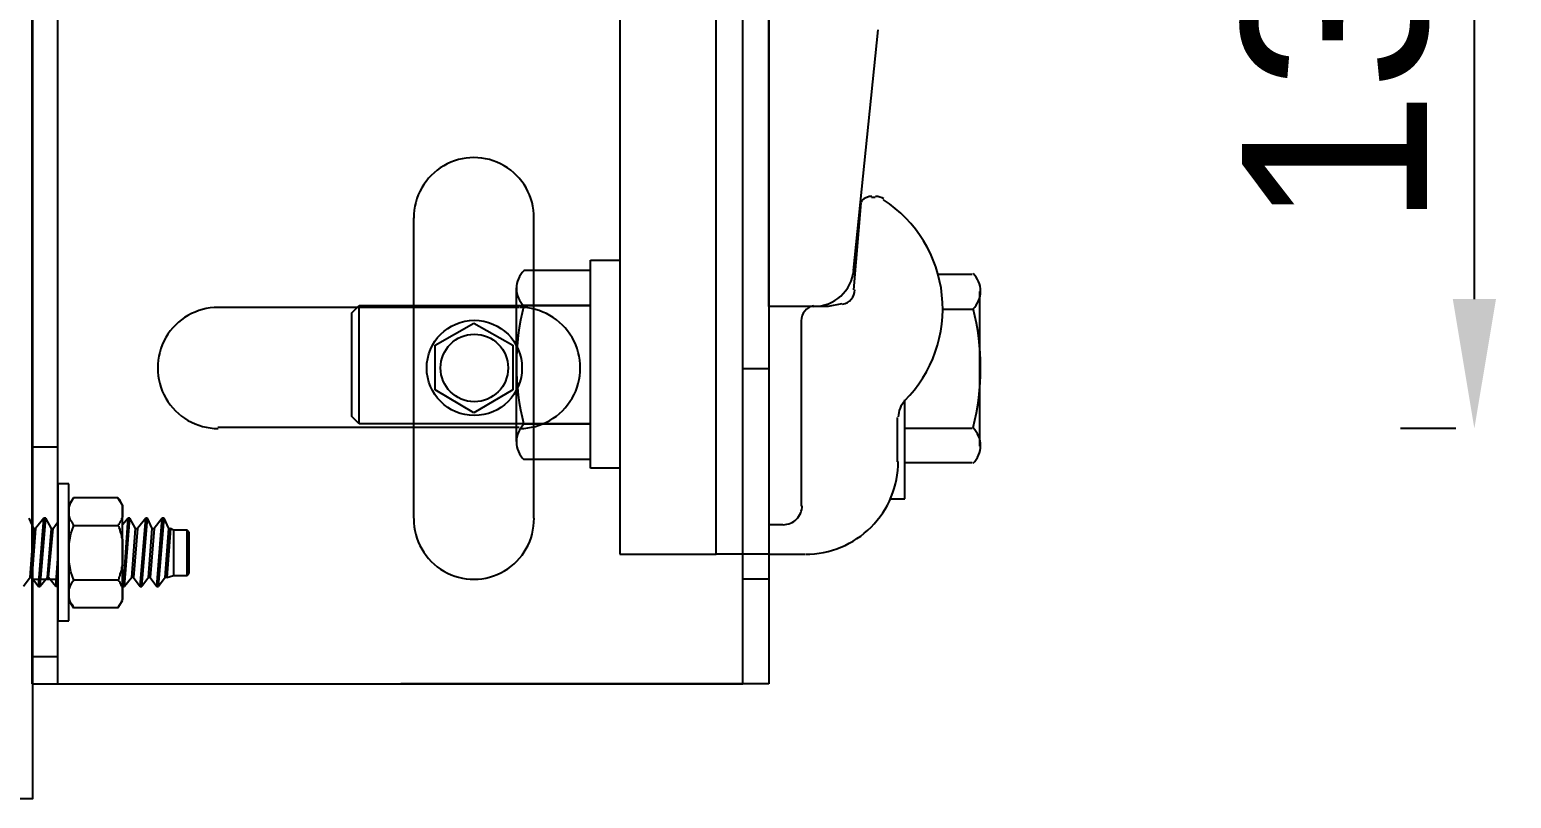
# Model space of a CAD drawing. Header units: millimetres. Extents: x -665 to 1025160, y -28012 to 4210.
# Drawn here: x 1004051.7 to 1004252, y 360 to 463.9 of the extents above; entities that cross this region are included whole.
import ezdxf

# ---------------------------------------------------------------- set-up
doc = ezdxf.new("R2010")
doc.units = ezdxf.units.MM
for name, color, linetype in [('A-DIMS', 7, 'Continuous'), ('A-WALL', 7, 'Continuous'), ('PDF_0', 7, 'Continuous'), ('PDF_001', 7, 'Continuous'), ('PDF_gide rail', 7, 'Continuous'), ('PDF_SAS_STB_Side', 7, 'Continuous')]:
    doc.layers.add(name, color=color, linetype=linetype)
doc.dimstyles.new('ISO-25', dxfattribs={"dimtxt": 2.5, "dimasz": 2.5, "dimexe": 1.25, "dimexo": 0.625, "dimtad": 1, "dimtxsty": 'Standard', "dimcen": 2.5, "dimadec": 0, "dimazin": 0, "dimtfac": 1, "dimtmove": 0, "dimatfit": 3, "dimfxl": 1, "dimarcsym": 0})

# ---------------------------------------------------------------- blocks, each defined once
blk = doc.blocks.new('*D88')
at = {"layer": 'A-DIMS', "color": 0, "lineweight": -2, "transparency": 16777216}
for p, q in [((1004244.5, 540), (1004237, 540)), ((1004247, 427.5), (1004247, 522.5)), ((1004244.5, 410), (1004237, 410))]:
    blk.add_line(p, q, dxfattribs=at)
at = {"layer": 'A-DIMS', "color": 0, "transparency": 16777216}
for points in [[(1004244.08, 522.5), (1004249.92, 522.5), (1004247, 540)], [(1004244.08, 427.5), (1004249.92, 427.5), (1004247, 410)]]:
    blk.add_solid(points, dxfattribs=at)
at = {"layer": 'Defpoints', "color": 0, "transparency": 16777216}
for p in [(1004247, 540), (1004252, 540), (1004252, 410)]:
    blk.add_point(p, dxfattribs=at)
at = {"layer": 'A-DIMS', "color": 0, "transparency": 16777216, "insert": (1004228.25, 465), "char_height": 25, "attachment_point": 5, "rotation": 90}
blk.add_mtext('130', dxfattribs=at)

msp = doc.modelspace()

# ---------------------------------------------------------------- linework, layer by layer
at = {"layer": 'A-WALL'}
msp.add_lwpolyline([(1003872.125, 360), (1004052.125, 360), (1004052.125, 590), (1003872.125, 590)], close=True, dxfattribs=at)
at = {"layer": 'PDF_0', "lineweight": 25, "transparency": 33554666}
for p, q in [((1004052.005, 574.625), (1004052.005, 375.5)), ((1004052.005, 574.625), (1004052.005, 375.5)), ((1004052.005, 574.625), (1004052.005, 375.5)), ((1004052.005, 574.625), (1004052.005, 375.5)), ((1004055.505, 375.5), (1004055.505, 574.625)), ((1004055.505, 375.5), (1004055.505, 574.625)), ((1004055.505, 375.5), (1004055.505, 574.625)), ((1004148.125, 375.5), (1004148.125, 574.625)), ((1004148.125, 375.5), (1004148.125, 574.625)), ((1004148.125, 375.5), (1004148.125, 574.625)), ((1004148.125, 375.5), (1004148.125, 574.625)), ((1004151.625, 574.625), (1004151.625, 375.5)), ((1004151.625, 574.625), (1004151.625, 375.5)), ((1004151.625, 574.625), (1004151.625, 375.5)), ((1004151.625, 574.625), (1004151.625, 375.5)), ((1004131.5, 557), (1004131.5, 393)), ((1004131.5, 557), (1004131.5, 393)), ((1004144.5, 393), (1004144.5, 557)), ((1004144.5, 393), (1004144.5, 557)), ((1004144.5, 393), (1004144.5, 557)), ((1004144.5, 393), (1004144.5, 557)), ((1004151.625, 557), (1004151.625, 393)), ((1004151.625, 557), (1004151.625, 393)), ((1004166, 441.25), (1004165.5, 441.25)), ((1004166, 441.25), (1004165.5, 441.25)), ((1004163.125, 428.75), (1004164.125, 440.5)), ((1004163.125, 428.75), (1004164.125, 440.5)), ((1004103.625, 397.875), (1004103.625, 438.5)), ((1004103.625, 397.875), (1004103.625, 438.5)), ((1004119.875, 397.875), (1004119.875, 438.5)), ((1004119.875, 397.875), (1004119.875, 438.5)), ((1004127.5, 404.625), (1004127.5, 432.75)), ((1004127.5, 432.75), (1004131.5, 432.75)), ((1004127.5, 404.625), (1004127.5, 432.75)), ((1004127.5, 432.75), (1004131.5, 432.75)), ((1004131.5, 432.75), (1004131.5, 404.625)), ((1004131.5, 432.75), (1004131.5, 404.625)), ((1004127.5, 431.375), (1004118.5, 431.375)), ((1004127.5, 431.375), (1004118.5, 431.375)), ((1004174.5, 430.875), (1004179.125, 430.875)), ((1004174.5, 430.875), (1004179.125, 430.875)), ((1004117.5, 408.25), (1004117.5, 429)), ((1004117.5, 408.25), (1004117.5, 429)), ((1004161.5, 426.875), (1004159.625, 426.5)), ((1004161.5, 426.875), (1004159.625, 426.5)), ((1004180.125, 407.625), (1004180.125, 428.5)), ((1004180.125, 407.625), (1004180.125, 428.5)), ((1004117.875, 426.375), (1004077.13, 426.375)), ((1004117.875, 426.375), (1004077.13, 426.375)), ((1004095.255, 425.625), (1004096.255, 426.625)), ((1004095.255, 425.625), (1004096.255, 426.625)), ((1004095.255, 411.625), (1004095.255, 425.625)), ((1004095.255, 411.625), (1004095.255, 425.625)), ((1004096.255, 426.625), (1004127.5, 426.625)), ((1004096.255, 410.625), (1004096.255, 426.625)), ((1004096.255, 426.625), (1004127.5, 426.625)), ((1004096.255, 410.625), (1004096.255, 426.625)), ((1004127.5, 426.625), (1004118.5, 426.625)), ((1004127.5, 426.625), (1004118.5, 426.625)), ((1004159.625, 426.5), (1004157.625, 426.5)), ((1004159.625, 426.5), (1004157.625, 426.5)), ((1004175.125, 426.125), (1004179.125, 426.125)), ((1004175.125, 426.125), (1004179.125, 426.125)), ((1004156, 424.5), (1004156, 399.5)), ((1004156, 424.5), (1004156, 399.5)), ((1004052.005, 418.125), (1004052.005, 389.625)), ((1004052.005, 418.125), (1004052.005, 389.625)), ((1004052.005, 418.125), (1004052.005, 389.625)), ((1004052.005, 418.125), (1004052.005, 389.625)), ((1004055.505, 389.625), (1004055.505, 418.125)), ((1004055.505, 389.625), (1004055.505, 418.125)), ((1004055.505, 389.625), (1004055.505, 418.125)), ((1004055.505, 389.625), (1004055.505, 418.125)), ((1004148.125, 389.625), (1004148.125, 418.125)), ((1004148.125, 418.125), (1004151.625, 418.125)), ((1004148.125, 389.625), (1004148.125, 418.125)), ((1004148.125, 418.125), (1004151.625, 418.125)), ((1004148.125, 389.625), (1004148.125, 418.125)), ((1004148.125, 418.125), (1004151.625, 418.125)), ((1004148.125, 389.625), (1004148.125, 418.125)), ((1004148.125, 418.125), (1004151.625, 418.125)), ((1004151.625, 418.125), (1004151.625, 389.625)), ((1004151.625, 418.125), (1004151.625, 389.625)), ((1004151.625, 418.125), (1004151.625, 389.625)), ((1004151.625, 418.125), (1004151.625, 389.625)), ((1004170, 400.5), (1004170, 413.875)), ((1004170, 400.5), (1004170, 413.875)), ((1004096.255, 410.625), (1004095.255, 411.625)), ((1004096.255, 410.625), (1004095.255, 411.625)), ((1004169, 405.5), (1004169, 411.5)), ((1004169, 405.5), (1004169, 411.5)), ((1004117.875, 410.125), (1004077.13, 410.125)), ((1004117.875, 410.125), (1004077.13, 410.125)), ((1004127.5, 410.625), (1004096.255, 410.625)), ((1004127.5, 410.625), (1004096.255, 410.625)), ((1004118.5, 410.625), (1004127.5, 410.625)), ((1004118.5, 410.625), (1004127.5, 410.625)), ((1004179.125, 410), (1004170, 410)), ((1004179.125, 410), (1004170, 410)), ((1004052.005, 407.5), (1004055.505, 407.5)), ((1004118.5, 405.875), (1004127.5, 405.875)), ((1004118.5, 405.875), (1004127.5, 405.875)), ((1004131.5, 404.625), (1004127.5, 404.625)), ((1004131.5, 404.625), (1004127.5, 404.625)), ((1004179.125, 405.375), (1004170, 405.375)), ((1004179.125, 405.375), (1004170, 405.375)), ((1004168, 400.5), (1004170, 400.5)), ((1004168, 400.5), (1004170, 400.5)), ((1004153.5, 397), (1004151.625, 397)), ((1004153.5, 397), (1004151.625, 397)), ((1004131.5, 393), (1004144.5, 393)), ((1004131.5, 393), (1004144.5, 393)), ((1004151.625, 393), (1004144.5, 393)), ((1004151.625, 393), (1004144.5, 393)), ((1004151.625, 393), (1004156.5, 393)), ((1004151.625, 393), (1004156.5, 393)), ((1004155, 393), (1004155, 393)), ((1004155, 393), (1004155, 393)), ((1004052.005, 389.625), (1004055.505, 389.625)), ((1004052.005, 389.625), (1004055.505, 389.625)), ((1004052.005, 389.625), (1004055.505, 389.625)), ((1004052.005, 389.625), (1004055.505, 389.625)), ((1004151.625, 389.625), (1004148.125, 389.625)), ((1004151.625, 389.625), (1004148.125, 389.625)), ((1004151.625, 389.625), (1004148.125, 389.625)), ((1004151.625, 389.625), (1004148.125, 389.625)), ((1004055.505, 379.125), (1004052.005, 379.125)), ((1004052.005, 375.5), (1004101.875, 375.5)), ((1004052.005, 375.5), (1004101.875, 375.5)), ((1004052.005, 375.5), (1004101.875, 375.5)), ((1004052.005, 375.5), (1004101.875, 375.5)), ((1004076.88, 375.5), (1004148.125, 375.5)), ((1004076.88, 375.5), (1004148.125, 375.5)), ((1004151.625, 375.5), (1004101.875, 375.5)), ((1004151.625, 375.5), (1004101.875, 375.5)), ((1004151.625, 375.5), (1004101.875, 375.5)), ((1004151.625, 375.5), (1004101.875, 375.5))]:
    msp.add_line(p, q, dxfattribs=at)
msp.add_circle((1004111.812, 418.188), 6.438, dxfattribs=at)
msp.add_circle((1004111.812, 418.188), 6.438, dxfattribs=at)
for centre, radius, start, end in [((1004111.75, 438.5), 8.125, 359.55888, 180.44112), ((1004164.438, 440.562), 0.313, 130.3407, 175.24231), ((1004164.438, 440.562), 0.313, 130.3407, 175.24231), ((1004165.562, 439.313), 2.062, 89.99935, 130.30701), ((1004165.562, 439.313), 2.062, 89.99935, 130.30701), ((1004166.062, 439.312), 2.063, 57.0021, 89.99526), ((1004166.062, 439.312), 2.063, 57.0021, 89.99526), ((1004157.563, 426.188), 17.562, 315.01616, 57.00278), ((1004157.563, 426.188), 17.562, 315.01616, 57.00278), ((1004120.813, 428.937), 3.313, 133.89804, 226.10196), ((1004120.813, 428.937), 3.313, 133.89804, 226.10196), ((1004176.937, 428.562), 3.313, 313.89804, 46.10196), ((1004176.937, 428.562), 3.313, 313.89804, 46.10196), ((1004161.188, 428.812), 2.062, 281.30784, 357.96032), ((1004161.188, 428.812), 2.062, 281.30784, 357.96032), ((1004077.192, 418.188), 8.187, 89.99961, 270.00039), ((1004077.192, 418.188), 8.187, 89.99961, 270.00039), ((1004150.218, 418.582), 32.722, 165.77081, 194.26912), ((1004150.218, 418.582), 32.722, 165.77081, 194.26912), ((1004117.938, 418.187), 8.187, 269.99961, 90.00039), ((1004117.938, 418.187), 8.187, 269.99961, 90.00039), ((1004158.062, 424.562), 2.062, 101.30903, 179.99924), ((1004158.062, 424.562), 2.062, 101.30903, 179.99924), ((1004147.562, 418.187), 32.688, 345.75084, 14.24916), ((1004147.562, 418.187), 32.688, 345.75084, 14.24916), ((1004172.187, 411.563), 3.062, 135.0145, 180.00111), ((1004172.187, 411.563), 3.062, 135.0145, 180.00111), ((1004120.813, 408.187), 3.313, 133.89804, 226.10196), ((1004120.813, 408.187), 3.313, 133.89804, 226.10196), ((1004176.937, 407.687), 3.313, 313.89804, 46.10196), ((1004176.937, 407.687), 3.313, 313.89804, 46.10196), ((1004156.563, 405.562), 12.562, 269.99972, 0.00028), ((1004156.563, 405.562), 12.562, 269.99972, 0.00028), ((1004153.563, 399.562), 2.562, 269.99942, 0.00058), ((1004153.563, 399.562), 2.562, 269.99942, 0.00058), ((1004111.75, 397.75), 8.126, 179.56183, 0.87891)]:
    msp.add_arc(centre, radius, start, end, dxfattribs=at)
at = {"layer": 'PDF_001', "lineweight": 25, "transparency": 33554666}
for p, q in [((1004106.5, 421.25), (1004111.75, 424.25)), ((1004106.5, 421.25), (1004111.75, 424.25)), ((1004111.75, 424.25), (1004117, 421.25)), ((1004111.75, 424.25), (1004117, 421.25)), ((1004106.5, 415.25), (1004106.5, 421.25)), ((1004106.5, 415.25), (1004106.5, 421.25)), ((1004117, 421.25), (1004117, 415.25)), ((1004117, 421.25), (1004117, 415.25)), ((1004111.75, 412.125), (1004106.5, 415.25)), ((1004111.75, 412.125), (1004106.5, 415.25)), ((1004117, 415.25), (1004111.75, 412.125)), ((1004117, 415.25), (1004111.75, 412.125))]:
    msp.add_line(p, q, dxfattribs=at)
msp.add_circle((1004111.812, 418.188), 4.563, dxfattribs=at)
msp.add_circle((1004111.812, 418.188), 4.563, dxfattribs=at)
at = {"layer": 'PDF_gide rail', "lineweight": 25, "transparency": 33554666}
for p, q in [((1004151.625, 426.5), (1004151.625, 523.5)), ((1004151.625, 426.5), (1004151.625, 523.5)), ((1004166.375, 463.875), (1004163, 431.375)), ((1004166.375, 463.875), (1004163, 431.375)), ((1004157.625, 426.5), (1004151.625, 426.5)), ((1004157.625, 426.5), (1004151.625, 426.5))]:
    msp.add_line(p, q, dxfattribs=at)
msp.add_arc((1004157.688, 431.937), 5.437, 269.99947, 354.25533, dxfattribs=at)
msp.add_arc((1004157.688, 431.937), 5.437, 269.99947, 354.25533, dxfattribs=at)
at = {"layer": 'PDF_SAS_STB_Side', "lineweight": 25, "transparency": 33554666}
for p, q in [((1004057.005, 402.5), (1004055.505, 402.5)), ((1004055.505, 402.5), (1004055.505, 384)), ((1004057.005, 402.5), (1004055.505, 402.5)), ((1004055.505, 402.5), (1004055.505, 384)), ((1004057.005, 384), (1004057.005, 402.5)), ((1004057.005, 384), (1004057.005, 402.5)), ((1004057.63, 400.625), (1004057.005, 399.625)), ((1004057.63, 400.625), (1004057.005, 399.625)), ((1004057.505, 400.375), (1004057.63, 400.625)), ((1004057.505, 400.375), (1004057.63, 400.625)), ((1004063.63, 400.625), (1004057.63, 400.625)), ((1004057.63, 400.625), (1004057.63, 400.625)), ((1004063.63, 400.625), (1004057.63, 400.625)), ((1004057.63, 400.625), (1004057.63, 400.625)), ((1004064.255, 399.625), (1004063.63, 400.625)), ((1004063.63, 400.625), (1004063.755, 400.5)), ((1004063.63, 400.625), (1004063.63, 400.625)), ((1004064.255, 399.625), (1004063.63, 400.625)), ((1004063.63, 400.625), (1004063.755, 400.5)), ((1004063.63, 400.625), (1004063.63, 400.625)), ((1004057.005, 399.25), (1004057.13, 399.625)), ((1004057.005, 399.625), (1004057.005, 386.75)), ((1004057.005, 399.25), (1004057.13, 399.625)), ((1004057.005, 399.625), (1004057.005, 386.75)), ((1004057.005, 398.75), (1004057.005, 399.25)), ((1004057.005, 398.75), (1004057.005, 399.25)), ((1004057.005, 398.375), (1004057.005, 398.75)), ((1004057.005, 398.375), (1004057.005, 398.75)), ((1004057.13, 399.625), (1004057.255, 400)), ((1004057.13, 399.625), (1004057.255, 400)), ((1004057.255, 400), (1004057.505, 400.375)), ((1004057.255, 400), (1004057.505, 400.375)), ((1004063.755, 400.5), (1004063.88, 400.375)), ((1004063.755, 400.5), (1004063.88, 400.375)), ((1004063.88, 400.375), (1004063.88, 400.25)), ((1004063.88, 400.375), (1004063.88, 400.25)), ((1004063.88, 400.25), (1004064.005, 400)), ((1004063.88, 400.25), (1004064.005, 400)), ((1004064.005, 400), (1004064.13, 399.875)), ((1004064.005, 400), (1004064.13, 399.875)), ((1004064.13, 399.875), (1004064.13, 399.75)), ((1004064.13, 399.875), (1004064.13, 399.75)), ((1004064.13, 399.75), (1004064.255, 399.625)), ((1004064.13, 399.75), (1004064.255, 399.625)), ((1004064.255, 386.75), (1004064.255, 399.625)), ((1004064.255, 399.625), (1004064.255, 399.5)), ((1004064.255, 386.75), (1004064.255, 399.625)), ((1004064.255, 399.625), (1004064.255, 399.5)), ((1004064.255, 399.5), (1004064.255, 399.375)), ((1004064.255, 399.5), (1004064.255, 399.375)), ((1004064.255, 399.375), (1004064.255, 399.25)), ((1004064.255, 399.375), (1004064.255, 399.25)), ((1004064.255, 399.25), (1004064.255, 399.125)), ((1004064.255, 399.25), (1004064.255, 399.125)), ((1004064.255, 399.125), (1004064.255, 399)), ((1004064.255, 399.125), (1004064.255, 399)), ((1004064.255, 399), (1004064.255, 398.875)), ((1004064.255, 399), (1004064.255, 398.875)), ((1004064.255, 398.875), (1004064.255, 398.75)), ((1004064.255, 398.875), (1004064.255, 398.75)), ((1004064.255, 398.75), (1004064.255, 398.625)), ((1004064.255, 398.75), (1004064.255, 398.625)), ((1004064.255, 398.625), (1004064.255, 398.5)), ((1004064.255, 398.625), (1004064.255, 398.5)), ((1004052.255, 396.5), (1004051.63, 397.875)), ((1004052.255, 396.5), (1004051.63, 397.875)), ((1004053.63, 397.875), (1004052.505, 396.5)), ((1004053.63, 397.875), (1004052.505, 396.5)), ((1004053.63, 397.875), (1004052.88, 388.625)), ((1004052.88, 388.625), (1004053.63, 397.875)), ((1004053.63, 397.875), (1004052.88, 388.625)), ((1004052.88, 388.625), (1004053.63, 397.875)), ((1004053.13, 388.625), (1004053.88, 397.875)), ((1004053.13, 388.625), (1004053.88, 397.875)), ((1004053.88, 397.875), (1004053.63, 397.875)), ((1004053.88, 397.875), (1004053.63, 397.875)), ((1004054.63, 396.5), (1004053.88, 397.875)), ((1004054.63, 396.5), (1004053.88, 397.875)), ((1004054.88, 396.5), (1004055.505, 397.375)), ((1004054.88, 396.5), (1004055.505, 397.375)), ((1004057.13, 397.875), (1004057.005, 398.375)), ((1004057.13, 397.875), (1004057.005, 398.375)), ((1004057.255, 397.5), (1004057.13, 397.875)), ((1004057.255, 397.5), (1004057.13, 397.875)), ((1004057.505, 397.25), (1004057.255, 397.5)), ((1004057.505, 397.25), (1004057.255, 397.5)), ((1004057.63, 397), (1004057.505, 397.25)), ((1004057.63, 397), (1004057.505, 397.25)), ((1004057.505, 396.375), (1004057.63, 396.75)), ((1004057.505, 396.375), (1004057.63, 396.75)), ((1004057.63, 396.875), (1004057.63, 397)), ((1004057.63, 396.875), (1004057.63, 397)), ((1004057.63, 396.875), (1004063.63, 396.875)), ((1004057.63, 396.75), (1004057.63, 396.875)), ((1004057.63, 396.875), (1004063.63, 396.875)), ((1004057.63, 396.75), (1004057.63, 396.875)), ((1004063.755, 397), (1004063.63, 397)), ((1004063.63, 397), (1004063.63, 396.875)), ((1004063.755, 397), (1004063.63, 397)), ((1004063.63, 397), (1004063.63, 396.875)), ((1004063.63, 396.875), (1004063.755, 396.75)), ((1004063.63, 396.875), (1004063.755, 396.75)), ((1004063.88, 397.25), (1004063.755, 397.125)), ((1004063.88, 397.25), (1004063.755, 397.125)), ((1004063.755, 397.125), (1004063.755, 397)), ((1004063.755, 397.125), (1004063.755, 397)), ((1004063.755, 396.75), (1004063.755, 396.625)), ((1004063.755, 396.75), (1004063.755, 396.625)), ((1004063.755, 396.625), (1004063.88, 396.375)), ((1004063.755, 396.625), (1004063.88, 396.375)), ((1004064.005, 397.5), (1004063.88, 397.375)), ((1004064.005, 397.5), (1004063.88, 397.375)), ((1004063.88, 397.375), (1004063.88, 397.25)), ((1004063.88, 397.375), (1004063.88, 397.25)), ((1004064.13, 397.625), (1004064.005, 397.5)), ((1004064.13, 397.625), (1004064.005, 397.5)), ((1004064.255, 398), (1004064.13, 397.875)), ((1004064.255, 398), (1004064.13, 397.875)), ((1004064.13, 397.875), (1004064.13, 397.625)), ((1004064.13, 397.875), (1004064.13, 397.625)), ((1004064.255, 398.5), (1004064.255, 398.375)), ((1004064.255, 398.5), (1004064.255, 398.375)), ((1004064.255, 398.375), (1004064.255, 398.25)), ((1004064.255, 398.375), (1004064.255, 398.25)), ((1004064.255, 398.25), (1004064.255, 398.125)), ((1004064.255, 398.25), (1004064.255, 398.125)), ((1004064.255, 398.125), (1004064.255, 398)), ((1004064.255, 398.125), (1004064.255, 398)), ((1004065.005, 397.875), (1004064.255, 397)), ((1004065.005, 397.875), (1004064.255, 397)), ((1004065.005, 397.875), (1004064.38, 388.625)), ((1004064.38, 388.625), (1004065.005, 397.875)), ((1004065.005, 397.875), (1004064.38, 388.625)), ((1004064.38, 388.625), (1004065.005, 397.875)), ((1004064.505, 388.625), (1004065.255, 397.875)), ((1004064.505, 388.625), (1004065.255, 397.875)), ((1004065.255, 397.875), (1004065.005, 397.875)), ((1004065.255, 397.875), (1004065.005, 397.875)), ((1004066.005, 396.5), (1004065.255, 397.875)), ((1004066.005, 396.5), (1004065.255, 397.875)), ((1004067.38, 397.875), (1004066.255, 396.5)), ((1004067.38, 397.875), (1004066.255, 396.5)), ((1004067.38, 397.875), (1004066.63, 388.625)), ((1004066.63, 388.625), (1004067.38, 397.875)), ((1004067.38, 397.875), (1004066.63, 388.625)), ((1004066.63, 388.625), (1004067.38, 397.875)), ((1004066.88, 388.625), (1004067.63, 397.875)), ((1004066.88, 388.625), (1004067.63, 397.875)), ((1004067.63, 397.875), (1004067.38, 397.875)), ((1004067.63, 397.875), (1004067.38, 397.875)), ((1004068.255, 396.5), (1004067.63, 397.875)), ((1004068.255, 396.5), (1004067.63, 397.875)), ((1004069.63, 397.875), (1004068.505, 396.5)), ((1004069.63, 397.875), (1004068.505, 396.5)), ((1004069.63, 397.875), (1004068.88, 388.625)), ((1004068.88, 388.625), (1004069.63, 397.875)), ((1004069.63, 397.875), (1004068.88, 388.625)), ((1004068.88, 388.625), (1004069.63, 397.875)), ((1004069.13, 388.625), (1004069.88, 397.875)), ((1004069.13, 388.625), (1004069.88, 397.875)), ((1004069.88, 397.875), (1004069.63, 397.875)), ((1004069.88, 397.875), (1004069.63, 397.875)), ((1004070.505, 396.5), (1004069.88, 397.875)), ((1004070.505, 396.5), (1004069.88, 397.875)), ((1004051.755, 389.875), (1004052.255, 396.5)), ((1004051.755, 389.875), (1004052.255, 396.5)), ((1004052.505, 396.5), (1004052.005, 389.875)), ((1004052.505, 396.5), (1004052.005, 389.875)), ((1004052.255, 396.5), (1004052.505, 396.5)), ((1004052.255, 396.5), (1004052.505, 396.5)), ((1004054.13, 389.875), (1004054.63, 396.5)), ((1004054.13, 389.875), (1004054.63, 396.5)), ((1004054.255, 389.875), (1004054.88, 396.5)), ((1004054.255, 389.875), (1004054.88, 396.5)), ((1004054.63, 396.5), (1004054.88, 396.5)), ((1004054.63, 396.5), (1004054.88, 396.5)), ((1004057.005, 394.125), (1004057.13, 395)), ((1004057.005, 394.125), (1004057.13, 395)), ((1004057.13, 395), (1004057.255, 395.75)), ((1004057.13, 395), (1004057.255, 395.75)), ((1004057.255, 395.75), (1004057.505, 396.375)), ((1004057.255, 395.75), (1004057.505, 396.375)), ((1004063.88, 396.375), (1004063.88, 396.125)), ((1004063.88, 396.375), (1004063.88, 396.125)), ((1004063.88, 396.125), (1004064.005, 395.875)), ((1004063.88, 396.125), (1004064.005, 395.875)), ((1004064.005, 395.875), (1004064.13, 395.5)), ((1004064.005, 395.875), (1004064.13, 395.5)), ((1004064.13, 395.5), (1004064.13, 395.25)), ((1004064.13, 395.5), (1004064.13, 395.25)), ((1004064.13, 395.25), (1004064.255, 395)), ((1004064.13, 395.25), (1004064.255, 395)), ((1004064.255, 395), (1004064.255, 394.75)), ((1004064.255, 395), (1004064.255, 394.75)), ((1004064.255, 394.75), (1004064.255, 394.5)), ((1004064.255, 394.75), (1004064.255, 394.5)), ((1004065.505, 389.875), (1004066.005, 396.5)), ((1004065.505, 389.875), (1004066.005, 396.5)), ((1004066.255, 396.5), (1004065.755, 389.875)), ((1004066.255, 396.5), (1004065.755, 389.875)), ((1004066.005, 396.5), (1004066.255, 396.5)), ((1004066.005, 396.5), (1004066.255, 396.5)), ((1004067.755, 389.875), (1004068.255, 396.5)), ((1004067.755, 389.875), (1004068.255, 396.5)), ((1004068.505, 396.5), (1004068.005, 389.875)), ((1004068.505, 396.5), (1004068.005, 389.875)), ((1004068.255, 396.5), (1004068.505, 396.5)), ((1004068.255, 396.5), (1004068.505, 396.5)), ((1004070.005, 389.875), (1004070.505, 396.5)), ((1004070.005, 389.875), (1004070.505, 396.5)), ((1004070.755, 396.5), (1004070.255, 389.875)), ((1004070.755, 396.5), (1004070.255, 389.875)), ((1004070.505, 396.5), (1004070.755, 396.5)), ((1004070.505, 396.5), (1004070.755, 396.5)), ((1004071.13, 396.25), (1004070.755, 396.5)), ((1004071.13, 396.25), (1004070.755, 396.5)), ((1004073.005, 396.25), (1004071.13, 396.25)), ((1004071.13, 396.25), (1004071.13, 390.125)), ((1004073.005, 396.25), (1004071.13, 396.25)), ((1004071.13, 396.25), (1004071.13, 390.125)), ((1004073.005, 390.25), (1004073.005, 396.25)), ((1004073.255, 396), (1004073.005, 396.25)), ((1004073.005, 390.25), (1004073.005, 396.25)), ((1004073.255, 396), (1004073.005, 396.25)), ((1004073.255, 390.5), (1004073.255, 396)), ((1004073.255, 390.5), (1004073.255, 396)), ((1004057.005, 393.25), (1004057.005, 394.125)), ((1004057.005, 393.25), (1004057.005, 394.125)), ((1004057.005, 392.25), (1004057.005, 393.25)), ((1004057.005, 392.25), (1004057.005, 393.25)), ((1004064.255, 394.5), (1004064.255, 394.125)), ((1004064.255, 394.5), (1004064.255, 394.125)), ((1004064.255, 394.125), (1004064.255, 394)), ((1004064.255, 394.125), (1004064.255, 394)), ((1004064.255, 394), (1004064.255, 393.75)), ((1004064.255, 394), (1004064.255, 393.75)), ((1004064.255, 393.75), (1004064.255, 393.5)), ((1004064.255, 393.75), (1004064.255, 393.5)), ((1004064.255, 393.5), (1004064.255, 393.25)), ((1004064.255, 393.5), (1004064.255, 393.25)), ((1004064.255, 393.25), (1004064.255, 393)), ((1004064.255, 393.25), (1004064.255, 393)), ((1004064.255, 393), (1004064.255, 392.75)), ((1004064.255, 393), (1004064.255, 392.75)), ((1004064.255, 392.75), (1004064.255, 392.5)), ((1004064.255, 392.75), (1004064.255, 392.5)), ((1004055.255, 388.625), (1004055.505, 392.375)), ((1004055.505, 392.375), (1004055.255, 388.625)), ((1004055.255, 388.625), (1004055.505, 392.375)), ((1004055.505, 392.375), (1004055.255, 388.625)), ((1004057.13, 391.375), (1004057.005, 392.25)), ((1004057.13, 391.375), (1004057.005, 392.25)), ((1004057.255, 390.625), (1004057.13, 391.375)), ((1004057.255, 390.625), (1004057.13, 391.375)), ((1004057.505, 390), (1004057.255, 390.625)), ((1004057.505, 390), (1004057.255, 390.625)), ((1004064.005, 390.625), (1004063.88, 390.375)), ((1004064.005, 390.625), (1004063.88, 390.375)), ((1004064.13, 390.875), (1004064.005, 390.625)), ((1004064.13, 390.875), (1004064.005, 390.625)), ((1004064.255, 391.5), (1004064.13, 391.25)), ((1004064.255, 391.5), (1004064.13, 391.25)), ((1004064.13, 391.25), (1004064.13, 390.875)), ((1004064.13, 391.25), (1004064.13, 390.875)), ((1004064.255, 392.5), (1004064.255, 392.25)), ((1004064.255, 392.5), (1004064.255, 392.25)), ((1004064.255, 392.25), (1004064.255, 392)), ((1004064.255, 392.25), (1004064.255, 392)), ((1004064.255, 392), (1004064.255, 391.75)), ((1004064.255, 392), (1004064.255, 391.75)), ((1004064.255, 391.75), (1004064.255, 391.5)), ((1004064.255, 391.75), (1004064.255, 391.5)), ((1004051.755, 389.875), (1004050.88, 388.625)), ((1004051.755, 389.875), (1004050.88, 388.625)), ((1004052.005, 389.875), (1004051.755, 389.875)), ((1004052.005, 389.875), (1004051.755, 389.875)), ((1004052.005, 389.875), (1004052.88, 388.625)), ((1004052.005, 389.875), (1004052.88, 388.625)), ((1004052.88, 388.625), (1004053.13, 388.625)), ((1004052.88, 388.625), (1004053.13, 388.625)), ((1004054.13, 389.875), (1004053.13, 388.625)), ((1004054.13, 389.875), (1004053.13, 388.625)), ((1004054.255, 389.875), (1004054.13, 389.875)), ((1004054.255, 389.875), (1004054.13, 389.875)), ((1004055.255, 388.625), (1004054.255, 389.875)), ((1004055.255, 388.625), (1004054.255, 389.875)), ((1004055.38, 388.625), (1004055.255, 388.625)), ((1004055.38, 388.625), (1004055.255, 388.625)), ((1004055.38, 388.625), (1004055.505, 389.5)), ((1004055.38, 388.625), (1004055.505, 389.5)), ((1004055.505, 388.75), (1004055.38, 388.625)), ((1004055.505, 388.75), (1004055.38, 388.625)), ((1004057.13, 388.5), (1004057.255, 388.875)), ((1004057.13, 388.5), (1004057.255, 388.875)), ((1004057.255, 388.875), (1004057.505, 389.25)), ((1004057.255, 388.875), (1004057.505, 389.25)), ((1004057.63, 389.625), (1004057.505, 390)), ((1004057.63, 389.625), (1004057.505, 390)), ((1004057.505, 389.25), (1004057.63, 389.375)), ((1004057.505, 389.25), (1004057.63, 389.375)), ((1004057.63, 389.5), (1004057.63, 389.625)), ((1004057.63, 389.5), (1004057.63, 389.625)), ((1004063.63, 389.5), (1004057.63, 389.5)), ((1004057.63, 389.375), (1004057.63, 389.5)), ((1004063.63, 389.5), (1004057.63, 389.5)), ((1004057.63, 389.375), (1004057.63, 389.5)), ((1004063.755, 389.625), (1004063.63, 389.5)), ((1004063.755, 389.625), (1004063.63, 389.5)), ((1004063.63, 389.5), (1004063.755, 389.375)), ((1004063.63, 389.5), (1004063.63, 389.5)), ((1004063.63, 389.5), (1004063.755, 389.375)), ((1004063.63, 389.5), (1004063.63, 389.5)), ((1004063.88, 390.125), (1004063.755, 389.875)), ((1004063.88, 390.125), (1004063.755, 389.875)), ((1004063.755, 389.875), (1004063.755, 389.625)), ((1004063.755, 389.875), (1004063.755, 389.625)), ((1004063.755, 389.375), (1004063.88, 389.25)), ((1004063.755, 389.375), (1004063.88, 389.25)), ((1004063.88, 390.375), (1004063.88, 390.125)), ((1004063.88, 390.375), (1004063.88, 390.125)), ((1004063.88, 389.25), (1004063.88, 389.125)), ((1004063.88, 389.25), (1004063.88, 389.125)), ((1004063.88, 389.125), (1004064.005, 388.875)), ((1004063.88, 389.125), (1004064.005, 388.875)), ((1004064.005, 388.875), (1004064.13, 388.75)), ((1004064.005, 388.875), (1004064.13, 388.75)), ((1004064.13, 388.75), (1004064.13, 388.625)), ((1004064.13, 388.75), (1004064.13, 388.625)), ((1004064.13, 388.625), (1004064.255, 388.5)), ((1004064.13, 388.625), (1004064.255, 388.5)), ((1004064.255, 388.625), (1004064.38, 388.625)), ((1004064.255, 388.625), (1004064.38, 388.625)), ((1004064.38, 388.625), (1004064.505, 388.625)), ((1004064.38, 388.625), (1004064.505, 388.625)), ((1004065.505, 389.875), (1004064.505, 388.625)), ((1004065.505, 389.875), (1004064.505, 388.625)), ((1004065.755, 389.875), (1004065.505, 389.875)), ((1004065.755, 389.875), (1004065.505, 389.875)), ((1004065.755, 389.875), (1004066.63, 388.625)), ((1004065.755, 389.875), (1004066.63, 388.625)), ((1004066.63, 388.625), (1004066.88, 388.625)), ((1004066.63, 388.625), (1004066.88, 388.625)), ((1004067.755, 389.875), (1004066.88, 388.625)), ((1004067.755, 389.875), (1004066.88, 388.625)), ((1004068.005, 389.875), (1004067.755, 389.875)), ((1004068.005, 389.875), (1004067.755, 389.875)), ((1004068.005, 389.875), (1004068.88, 388.625)), ((1004068.005, 389.875), (1004068.88, 388.625)), ((1004068.88, 388.625), (1004069.13, 388.625)), ((1004068.88, 388.625), (1004069.13, 388.625)), ((1004070.005, 389.875), (1004069.13, 388.625)), ((1004070.005, 389.875), (1004069.13, 388.625)), ((1004070.255, 389.875), (1004070.005, 389.875)), ((1004070.255, 389.875), (1004070.005, 389.875)), ((1004070.255, 389.875), (1004071.13, 390.125)), ((1004070.255, 389.875), (1004071.13, 390.125)), ((1004071.13, 390.125), (1004073.005, 390.125)), ((1004071.13, 390.125), (1004073.005, 390.125)), ((1004073.005, 390.125), (1004073.255, 390.5)), ((1004073.005, 390.125), (1004073.255, 390.5)), ((1004057.005, 388.125), (1004057.13, 388.5)), ((1004057.005, 388.125), (1004057.13, 388.5)), ((1004057.005, 387.625), (1004057.005, 388.125)), ((1004057.005, 387.625), (1004057.005, 388.125)), ((1004057.005, 387.25), (1004057.005, 387.625)), ((1004057.005, 387.25), (1004057.005, 387.625)), ((1004057.13, 386.75), (1004057.005, 387.25)), ((1004057.13, 386.75), (1004057.005, 387.25)), ((1004057.005, 386.75), (1004057.63, 385.75)), ((1004057.005, 386.75), (1004057.63, 385.75)), ((1004057.255, 386.375), (1004057.13, 386.75)), ((1004057.255, 386.375), (1004057.13, 386.75)), ((1004063.63, 385.75), (1004064.255, 386.75)), ((1004063.63, 385.75), (1004064.255, 386.75)), ((1004064.255, 386.875), (1004064.13, 386.75)), ((1004064.255, 386.875), (1004064.13, 386.75)), ((1004064.13, 386.75), (1004064.13, 386.5)), ((1004064.13, 386.75), (1004064.13, 386.5)), ((1004064.255, 388.5), (1004064.255, 388.375)), ((1004064.255, 388.5), (1004064.255, 388.375)), ((1004064.255, 388.375), (1004064.255, 388.25)), ((1004064.255, 388.375), (1004064.255, 388.25)), ((1004064.255, 388.25), (1004064.255, 388.125)), ((1004064.255, 388.25), (1004064.255, 388.125)), ((1004064.255, 388.125), (1004064.255, 388)), ((1004064.255, 388.125), (1004064.255, 388)), ((1004064.255, 388), (1004064.255, 387.875)), ((1004064.255, 388), (1004064.255, 387.875)), ((1004064.255, 387.875), (1004064.255, 387.75)), ((1004064.255, 387.875), (1004064.255, 387.75)), ((1004064.255, 387.75), (1004064.255, 387.625)), ((1004064.255, 387.75), (1004064.255, 387.625)), ((1004064.255, 387.625), (1004064.255, 387.5)), ((1004064.255, 387.625), (1004064.255, 387.5)), ((1004064.255, 387.5), (1004064.255, 387.375)), ((1004064.255, 387.5), (1004064.255, 387.375)), ((1004064.255, 387.375), (1004064.255, 387.25)), ((1004064.255, 387.375), (1004064.255, 387.25)), ((1004064.255, 387.25), (1004064.255, 387.125)), ((1004064.255, 387.25), (1004064.255, 387.125)), ((1004064.255, 387.125), (1004064.255, 387)), ((1004064.255, 387.125), (1004064.255, 387)), ((1004064.255, 387), (1004064.255, 386.875)), ((1004064.255, 387), (1004064.255, 386.875)), ((1004057.505, 386.125), (1004057.255, 386.375)), ((1004057.505, 386.125), (1004057.255, 386.375)), ((1004057.63, 385.875), (1004057.505, 386.125)), ((1004057.63, 385.875), (1004057.505, 386.125)), ((1004057.63, 385.75), (1004057.63, 385.875)), ((1004057.63, 385.75), (1004057.63, 385.875)), ((1004063.63, 385.75), (1004057.63, 385.75)), ((1004063.63, 385.75), (1004057.63, 385.75)), ((1004063.755, 385.875), (1004063.63, 385.875)), ((1004063.63, 385.875), (1004063.63, 385.75)), ((1004063.755, 385.875), (1004063.63, 385.875)), ((1004063.63, 385.875), (1004063.63, 385.75)), ((1004063.88, 386.125), (1004063.755, 386)), ((1004063.88, 386.125), (1004063.755, 386)), ((1004063.755, 386), (1004063.755, 385.875)), ((1004063.755, 386), (1004063.755, 385.875)), ((1004064.005, 386.375), (1004063.88, 386.25)), ((1004064.005, 386.375), (1004063.88, 386.25)), ((1004063.88, 386.25), (1004063.88, 386.125)), ((1004063.88, 386.25), (1004063.88, 386.125)), ((1004064.13, 386.5), (1004064.005, 386.375)), ((1004064.13, 386.5), (1004064.005, 386.375)), ((1004055.505, 384), (1004057.005, 384)), ((1004055.505, 384), (1004057.005, 384))]:
    msp.add_line(p, q, dxfattribs=at)

# ---------------------------------------------------------------- dimensions: what is measured, and where the dimension line sits
at = {"layer": 'A-DIMS'}
dim = msp.add_linear_dim(base=(1004247, 540), p1=(1004252, 410), p2=(1004252, 540), angle=90, dimstyle='ISO-25', override={"dimscale": 1, "dimtxt": 25, "dimasz": 17.5, "dimexe": 10, "dimexo": 7.5, "dimgap": 6.25, "dimtad": 1, "dimdec": 0}, dxfattribs=at)
dim.commit()
dim.dimension.update_dxf_attribs({"geometry": '*D88', "text_midpoint": (1004247, 465), "dimtype": 160})

doc.saveas('drawing.dxf')
